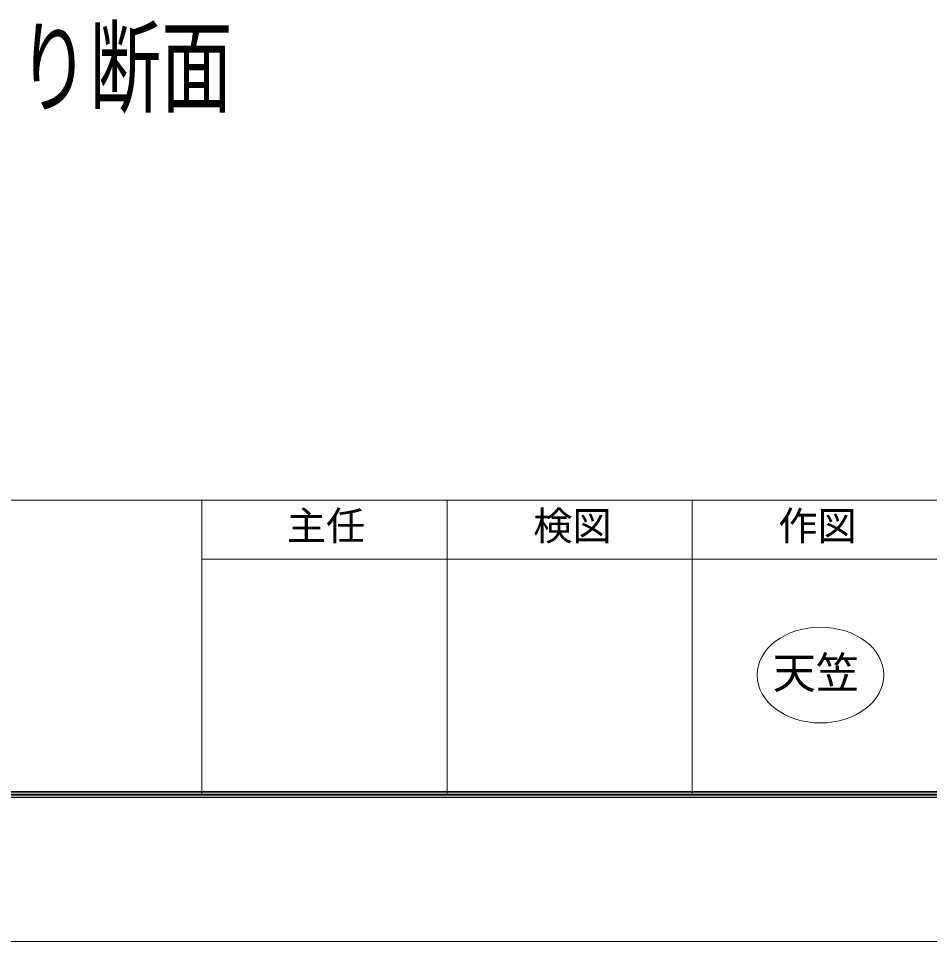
# Model space of a CAD drawing. Units: millimetres, scale not verified. Extents: x -3659 to 3659, y -1188 to 1188.
# Drawn here: x -2677.8 to -2306.1, y -1188 to -811.5 of the extents above; entities that cross this region are included whole.
import ezdxf
from ezdxf.enums import TextEntityAlignment as Align

# ---------------------------------------------------------------- set-up
doc = ezdxf.new("R2010")
doc.units = ezdxf.units.MM
doc.header["$LTSCALE"] = 20
for name, color, linetype, lineweight in [('0-0_0', 7, 'Continuous', 18), ('0-1_DEFPOINTS', 7, 'Continuous', 18), ('0-4_WAKU', 7, 'Continuous', 18)]:
    doc.layers.add(name, color=color, linetype=linetype, lineweight=lineweight)
doc.layers.add('0-2_MOJI', color=7, linetype='Continuous')
doc.styles.add('ＭＳ ゴシック', font='')
doc.styles.get('ＭＳ ゴシック').set_extended_font_data('MS Gothic')

msp = doc.modelspace()

# ---------------------------------------------------------------- linework, layer by layer
at = {"layer": '0-0_0'}
msp.add_ellipse((-2350.58, -1079.3), major_axis=(25.85, 0), ratio=0.755094, dxfattribs=at)
at = {"layer": '0-1_DEFPOINTS', "color": 5}
msp.add_line((-3658.91, -1188), (-294.91, -1188), dxfattribs=at)
at = {"layer": '0-4_WAKU'}
for p, q in [((-3578.91, -1008), (-378.91, -1008)), ((-2602.91, -1008), (-2602.91, -1128)), ((-2502.91, -1008), (-2502.91, -1128)), ((-2402.91, -1008), (-2402.91, -1128)), ((-2602.91, -1032), (-2302.91, -1032)), ((-3580.11, -1129.2), (-377.71, -1129.2)), ((-3579.51, -1128.6), (-378.31, -1128.6)), ((-3578.91, -1128), (-378.91, -1128)), ((-3578.31, -1127.4), (-379.51, -1127.4)), ((-3577.71, -1126.8), (-380.11, -1126.8))]:
    msp.add_line(p, q, dxfattribs=at)

# ---------------------------------------------------------------- texts
at = {"layer": '0-0_0', "style": 'ＭＳ ゴシック', "width": 0.7}
msp.add_text('支柱－足元 詳細納まり断面', height=30.55, dxfattribs=at).set_placement((-2955, -855.71), align=Align.BOTTOM_LEFT)
at = {"layer": '0-0_0', "style": 'ＭＳ ゴシック'}
msp.add_text('天笠', height=12.9, dxfattribs=at).set_placement((-2370.07, -1088.66), align=Align.BOTTOM_LEFT)
at = {"layer": '0-2_MOJI', "style": 'ＭＳ ゴシック'}
for s, p in [('主任', (-2568.3, -1027.79)), ('検図', (-2467.77, -1027.79)), ('作図', (-2367.77, -1027.79))]:
    msp.add_text(s, height=11.73, dxfattribs=at).set_placement(p, align=Align.BOTTOM_LEFT)

doc.saveas('drawing.dxf')
